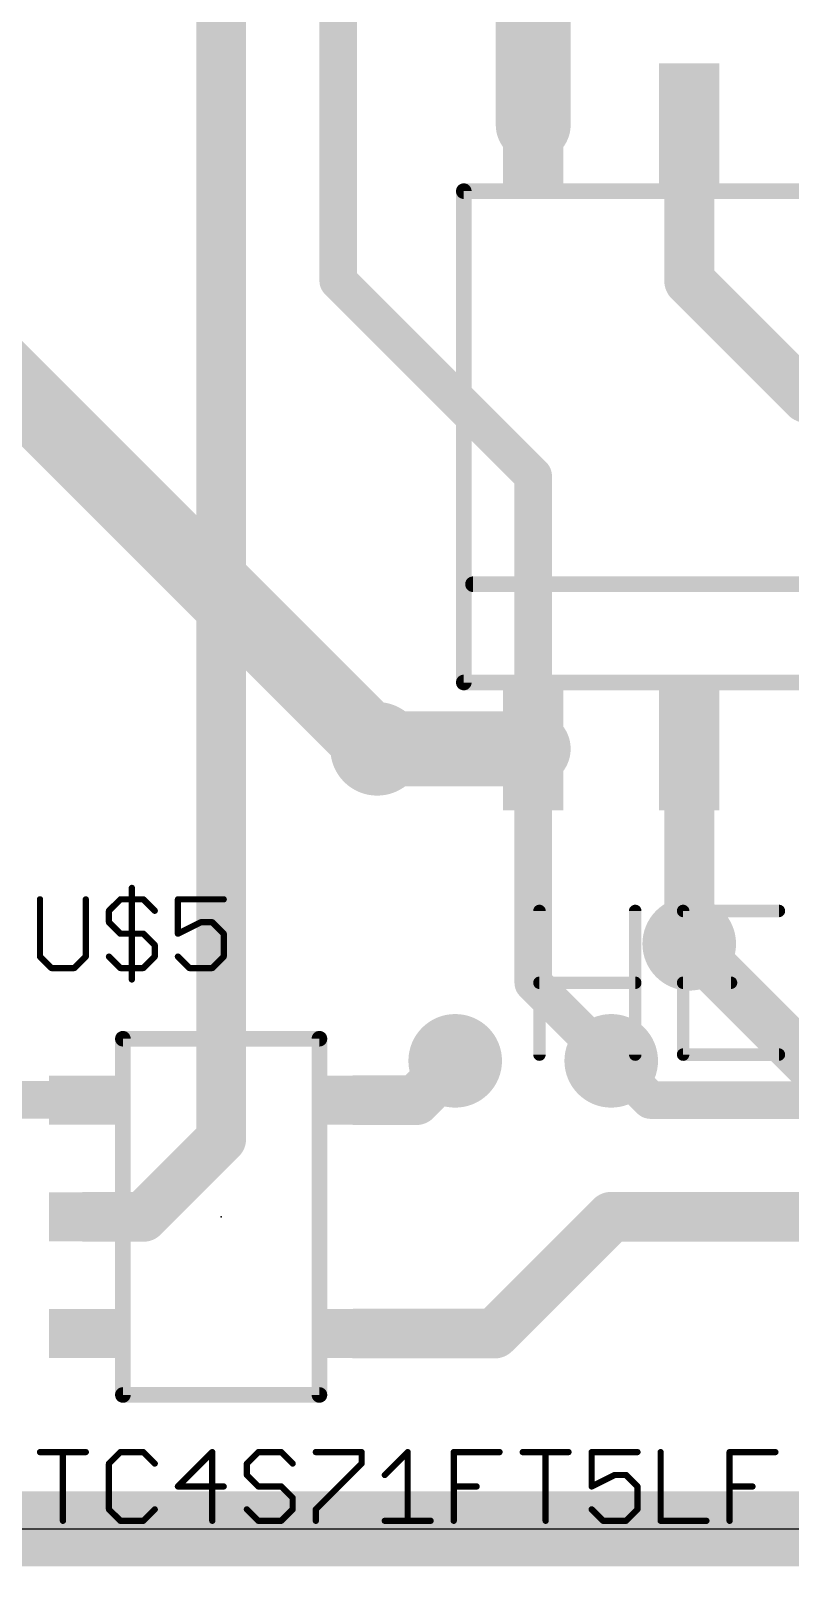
# Model space of a CAD drawing. Extents: x -0.3 to 57.5, y -11.6 to 53.6.
# Drawn here: x 31.47 to 37.65, y -0.3 to 12.2 of the extents above; entities that cross this region are included whole.
import ezdxf

# ---------------------------------------------------------------- set-up
doc = ezdxf.new("R2010")
doc.units = 0
for name, color, linetype in [('1', 14, 'CONTINUOUS'), ('16', 174, 'CONTINUOUS'), ('18', 94, 'CONTINUOUS'), ('20', 178, 'CONTINUOUS'), ('21', 251, 'CONTINUOUS'), ('23', 178, 'CONTINUOUS'), ('25', 251, 'CONTINUOUS'), ('27', 251, 'CONTINUOUS')]:
    doc.layers.add(name, color=color, linetype=linetype)

# ---------------------------------------------------------------- blocks, each defined once
blk = doc.blocks.new('RECT')
blk.add_solid([(-0.5, -0.5), (0.5, -0.5), (-0.5, 0.5), (0.5, 0.5)])
blk = doc.blocks.new('ROUNDV')
at = {"const_width": 0.5}
blk.add_lwpolyline([(0, -0.25, 1), (0, 0.25, 1), (0, -0.25)], format="xyb", dxfattribs=at)

msp = doc.modelspace()

# ---------------------------------------------------------------- linework, layer by layer
at = {"layer": '1'}
for points, const_width in [([(33.02, 3.175), (33.02, 13.97)], 0.4064), ([(35.56, 11.43), (35.56, 12.7)], 0.6096), ([(36.83, 10.16), (36.83, 11.43)], 0.4064), ([(37.7825, 9.2075), (36.83, 10.16)], 0.4064), ([(39.0525, 9.2075), (37.7825, 9.2075)], 0.4064), ([(34.29, 6.35), (35.56, 6.35)], 0.6096), ([(36.83, 6.35), (36.83, 4.7625)], 0.4064), ([(34.605, 3.49), (34.925, 3.81)], 0.4064), ([(36.195, 3.81), (36.515, 3.49)], 0.3048), ([(30.7975, 3.4925), (31.9175, 3.4925)], 0.3048), ([(31.9175, 3.4925), (31.92, 3.49)], 0.3048), ([(34.12, 3.49), (34.605, 3.49)], 0.4064), ([(36.515, 3.49), (38.27, 3.49)], 0.3048), ([(32.385, 2.54), (33.02, 3.175)], 0.4064), ([(31.92, 2.54), (32.385, 2.54)], 0.4064), ([(35.245, 1.59), (36.195, 2.54)], 0.4064), ([(36.195, 2.54), (38.27, 2.54)], 0.4064), ([(34.12, 1.59), (35.245, 1.59)], 0.4064), ([(0, 0), (57.15, 0)], 0.4064)]:
    msp.add_lwpolyline(points, dxfattribs=dict(at, const_width=const_width))
for points, const_width in [([(36.9316, 11.43, 1), (36.7284, 11.43)], 0.2032), ([(35.4076, 11.43, 1), (35.7124, 11.43)], 0.3048), ([(36.7284, 10.16, 1), (36.9316, 10.16)], 0.2032), ([(36.9018, 10.2318, 1), (36.7582, 10.0882)], 0.2032), ([(37.7825, 9.3091, 1), (37.7825, 9.1059)], 0.2032), ([(37.7107, 9.1357, 1), (37.8543, 9.2793)], 0.2032), ([(34.29, 6.5024, 1), (34.29, 6.1976)], 0.3048), ([(35.56, 6.1976, 1), (35.56, 6.5024)], 0.3048), ([(36.9316, 6.35, 1), (36.7284, 6.35)], 0.2032), ([(36.7284, 4.7625, 1), (36.9316, 4.7625)], 0.2032), ([(34.9968, 3.7382, 1), (34.8532, 3.8818)], 0.2032), ([(36.2489, 3.8639, 1), (36.1411, 3.7561)], 0.1524), ([(31.9714, 3.5464, 1), (31.8636, 3.4386)], 0.1524), ([(31.9175, 3.4163, 1), (31.9175, 3.5687)], 0.1524), ([(34.12, 3.5916, 1), (34.12, 3.3884)], 0.2032), ([(34.5332, 3.5618, 1), (34.6768, 3.4182)], 0.2032), ([(34.605, 3.3884, 1), (34.605, 3.5916)], 0.2032), ([(36.515, 3.5662, 1), (36.515, 3.4138)], 0.1524), ([(31.8661, 3.4361, 1), (31.9739, 3.5439)], 0.1524), ([(36.4611, 3.4361, 1), (36.5689, 3.5439)], 0.1524), ([(33.0918, 3.1032, 1), (32.9482, 3.2468)], 0.2032), ([(32.9184, 3.175, 1), (33.1216, 3.175)], 0.2032), ([(31.92, 2.6416, 1), (31.92, 2.4384)], 0.2032), ([(32.3132, 2.6118, 1), (32.4568, 2.4682)], 0.2032), ([(32.385, 2.4384, 1), (32.385, 2.6416)], 0.2032), ([(36.195, 2.6416, 1), (36.195, 2.4384)], 0.2032), ([(36.2668, 2.4682, 1), (36.1232, 2.6118)], 0.2032), ([(34.12, 1.6916, 1), (34.12, 1.4884)], 0.2032), ([(35.1732, 1.6618, 1), (35.3168, 1.5182)], 0.2032), ([(35.245, 1.4884, 1), (35.245, 1.6916)], 0.2032)]:
    msp.add_lwpolyline(points, format="xyb", dxfattribs=dict(at, const_width=const_width))
at = {"layer": '16'}
for points, const_width in [([(33.9725, 20.955), (33.9725, 10.16)], 0.3048), ([(35.56, 8.5725), (33.9725, 10.16)], 0.3048), ([(31.115, 9.525), (34.29, 6.35)], 0.6096), ([(35.56, 4.445), (35.56, 8.5725)], 0.3048), ([(36.83, 4.7625), (40.005, 1.5875)], 0.4064), ([(36.195, 3.81), (35.56, 4.445)], 0.3048), ([(57.15, 0), (0, 0)], 0.6096)]:
    msp.add_lwpolyline(points, dxfattribs=dict(at, const_width=const_width))
for points, const_width in [([(34.0264, 10.2139, 1), (33.9186, 10.1061)], 0.1524), ([(33.8963, 10.16, 1), (34.0487, 10.16)], 0.1524), ([(35.6362, 8.5725, 1), (35.4838, 8.5725)], 0.1524), ([(35.5061, 8.5186, 1), (35.6139, 8.6264)], 0.1524), ([(34.1822, 6.2422, 1), (34.3978, 6.4578)], 0.3048), ([(36.9018, 4.8343, 1), (36.7582, 4.6907)], 0.2032), ([(35.6139, 4.4989, 1), (35.5061, 4.3911)], 0.1524), ([(35.4838, 4.445, 1), (35.6362, 4.445)], 0.1524), ([(36.1411, 3.7561, 1), (36.2489, 3.8639)], 0.1524)]:
    msp.add_lwpolyline(points, format="xyb", dxfattribs=dict(at, const_width=const_width))
at = {"layer": '20'}
msp.add_line((0, 0), (56.82, 0), dxfattribs=at)
at = {"layer": '21', "const_width": 0.0635}
for points in [[(34.995, 10.9218, 1), (34.995, 10.8582)], [(35.0268, 10.89, 1), (34.9633, 10.89)], [(35.07, 7.7218, 1), (35.07, 7.6583)], [(34.995, 6.9218, 1), (34.995, 6.8583)], [(34.9633, 6.89, 1), (35.0268, 6.89)], [(32.2518, 3.99, 1), (32.1882, 3.99)], [(32.22, 4.0217, 1), (32.22, 3.9583)], [(33.8518, 3.99, 1), (33.7882, 3.99)], [(33.82, 3.9583, 1), (33.82, 4.0217)], [(32.22, 1.1218, 1), (32.22, 1.0583)], [(33.82, 1.0583, 1), (33.82, 1.1218)], [(32.1882, 1.09, 1), (32.2518, 1.09)], [(33.7882, 1.09, 1), (33.8518, 1.09)]]:
    msp.add_lwpolyline(points, format="xyb", dxfattribs=at)
at = {"layer": '21', "const_width": 0.127}
for points in [[(34.995, 10.89), (34.995, 6.89)], [(43.745, 10.89), (34.995, 10.89)], [(35.07, 7.69), (43.77, 7.69)], [(34.995, 6.89), (43.745, 6.89)], [(32.22, 3.99), (32.22, 1.09)], [(33.82, 3.99), (32.22, 3.99)], [(33.82, 1.09), (33.82, 3.99)], [(32.22, 1.09), (33.82, 1.09)]]:
    msp.add_lwpolyline(points, dxfattribs=at)
at = {"layer": '23'}
msp.add_point((33.02, 2.54), dxfattribs=at)
at = {"layer": '25', "const_width": 0.0508}
for points in [[(31.5454, 5.1247), (31.5454, 4.6586)], [(31.9183, 4.6586), (31.9183, 5.1247)], [(32.1067, 5.0315), (32.1999, 5.1247)], [(32.1999, 5.1247), (32.3863, 5.1247)], [(32.2931, 5.2179), (32.2931, 4.4722)], [(32.3863, 5.1247), (32.4796, 5.0315)], [(33.0409, 5.1247), (32.668, 5.1247)], [(32.668, 5.1247), (32.668, 4.845)], [(32.1067, 4.9383), (32.1067, 5.0315)], [(32.1999, 4.845), (32.1067, 4.9383)], [(32.668, 4.845), (32.8544, 4.9383)], [(32.8544, 4.9383), (32.9477, 4.9383)], [(32.9477, 4.9383), (33.0409, 4.845)], [(32.3863, 4.845), (32.1999, 4.845)], [(32.4796, 4.7518), (32.3863, 4.845)], [(32.4796, 4.6586), (32.4796, 4.7518)], [(33.0409, 4.845), (33.0409, 4.6586)], [(31.5454, 4.6586), (31.6386, 4.5654)], [(31.825, 4.5654), (31.9183, 4.6586)], [(32.1067, 4.6586), (32.1999, 4.5654)], [(32.3863, 4.5654), (32.4796, 4.6586)], [(32.7612, 4.5654), (32.668, 4.6586)], [(33.0409, 4.6586), (32.9477, 4.5654)], [(31.6386, 4.5654), (31.825, 4.5654)], [(32.1999, 4.5654), (32.3863, 4.5654)], [(32.9477, 4.5654), (32.7612, 4.5654)]]:
    msp.add_lwpolyline(points, dxfattribs=at)
at = {"layer": '25', "const_width": 0.0254}
for points in [[(31.5581, 5.1247, 1), (31.5327, 5.1247)], [(31.9309, 5.1247, 1), (31.9056, 5.1247)], [(32.1999, 5.1374, 1), (32.1999, 5.112)], [(32.2089, 5.1157, 1), (32.1909, 5.1337)], [(32.3058, 5.2179, 1), (32.2804, 5.2179)], [(32.3953, 5.1337, 1), (32.3774, 5.1157)], [(32.3863, 5.112, 1), (32.3863, 5.1374)], [(32.668, 5.1374, 1), (32.668, 5.112)], [(32.6807, 5.1247, 1), (32.6553, 5.1247)], [(33.0409, 5.112, 1), (33.0409, 5.1374)], [(32.1194, 5.0315, 1), (32.094, 5.0315)], [(32.0977, 5.0404, 1), (32.1157, 5.0225)], [(32.4706, 5.0225, 1), (32.4885, 5.0404)], [(32.1157, 4.9472, 1), (32.0977, 4.9293)], [(32.094, 4.9383, 1), (32.1194, 4.9383)], [(32.8544, 4.9509, 1), (32.8544, 4.9256)], [(32.8601, 4.9269, 1), (32.8488, 4.9496)], [(32.9566, 4.9472, 1), (32.9387, 4.9293)], [(32.9477, 4.9256, 1), (32.9477, 4.9509)], [(32.1999, 4.8577, 1), (32.1999, 4.8323)], [(32.1909, 4.8361, 1), (32.2089, 4.854)], [(32.3953, 4.854, 1), (32.3774, 4.8361)], [(32.3863, 4.8323, 1), (32.3863, 4.8577)], [(32.4923, 4.7518, 1), (32.4669, 4.7518)], [(32.4706, 4.7428, 1), (32.4885, 4.7608)], [(32.6623, 4.8564, 1), (32.6737, 4.8337)], [(32.6553, 4.845, 1), (32.6807, 4.845)], [(33.0536, 4.845, 1), (33.0282, 4.845)], [(33.0319, 4.8361, 1), (33.0498, 4.854)], [(31.5544, 4.6676, 1), (31.5364, 4.6496)], [(31.5327, 4.6586, 1), (31.5581, 4.6586)], [(31.9056, 4.6586, 1), (31.9309, 4.6586)], [(31.9272, 4.6496, 1), (31.9093, 4.6676)], [(32.1157, 4.6676, 1), (32.0977, 4.6496)], [(32.4669, 4.6586, 1), (32.4923, 4.6586)], [(32.4885, 4.6496, 1), (32.4706, 4.6676)], [(32.677, 4.6676, 1), (32.659, 4.6496)], [(33.0282, 4.6586, 1), (33.0536, 4.6586)], [(33.0498, 4.6496, 1), (33.0319, 4.6676)], [(31.6386, 4.5781, 1), (31.6386, 4.5527)], [(31.6296, 4.5564, 1), (31.6476, 4.5744)], [(31.8161, 4.5744, 1), (31.834, 4.5564)], [(31.825, 4.5527, 1), (31.825, 4.5781)], [(32.1999, 4.5781, 1), (32.1999, 4.5527)], [(32.1909, 4.5564, 1), (32.2089, 4.5744)], [(32.3774, 4.5744, 1), (32.3953, 4.5564)], [(32.3863, 4.5527, 1), (32.3863, 4.5781)], [(32.7612, 4.5781, 1), (32.7612, 4.5527)], [(32.7523, 4.5564, 1), (32.7702, 4.5744)], [(32.9387, 4.5744, 1), (32.9566, 4.5564)], [(32.9477, 4.5527, 1), (32.9477, 4.5781)], [(32.2804, 4.4722, 1), (32.3058, 4.4722)]]:
    msp.add_lwpolyline(points, format="xyb", dxfattribs=at)
at = {"layer": '27'}
for points, const_width in [([(35.6108, 3.8608), (35.6108, 5.0302)], 0.1016), ([(36.3904, 5.0302), (36.3904, 3.8608)], 0.1016), ([(37.5598, 5.0302), (36.7802, 5.0302)], 0.1016), ([(36.7802, 5.0302), (36.7802, 3.8608)], 0.1016), ([(35.6108, 4.4455), (36.3904, 4.4455)], 0.1016), ([(36.7802, 4.4455), (37.17, 4.4455)], 0.1016), ([(36.7802, 3.8608), (37.5598, 3.8608)], 0.1016), ([(31.5454, 0.6247), (31.9183, 0.6247)], 0.0508), ([(31.7318, 0.0654), (31.7318, 0.6247)], 0.0508), ([(32.1999, 0.6247), (32.1067, 0.5315)], 0.0508), ([(32.3863, 0.6247), (32.1999, 0.6247)], 0.0508), ([(32.4796, 0.5315), (32.3863, 0.6247)], 0.0508), ([(32.9477, 0.6247), (32.668, 0.345)], 0.0508), ([(32.9477, 0.0654), (32.9477, 0.6247)], 0.0508), ([(33.3225, 0.6247), (33.2293, 0.5315)], 0.0508), ([(33.509, 0.6247), (33.3225, 0.6247)], 0.0508), ([(33.6022, 0.5315), (33.509, 0.6247)], 0.0508), ([(33.7906, 0.6247), (34.1635, 0.6247)], 0.0508), ([(34.1635, 0.6247), (34.1635, 0.5315)], 0.0508), ([(34.3519, 0.4383), (34.5384, 0.6247)], 0.0508), ([(34.5384, 0.6247), (34.5384, 0.0654)], 0.0508), ([(34.9133, 0.0654), (34.9133, 0.6247)], 0.0508), ([(34.9133, 0.6247), (35.2861, 0.6247)], 0.0508), ([(35.4746, 0.6247), (35.8474, 0.6247)], 0.0508), ([(35.661, 0.0654), (35.661, 0.6247)], 0.0508), ([(36.4087, 0.6247), (36.0359, 0.6247)], 0.0508), ([(36.0359, 0.6247), (36.0359, 0.345)], 0.0508), ([(36.5972, 0.6247), (36.5972, 0.0654)], 0.0508), ([(37.1585, 0.0654), (37.1585, 0.6247)], 0.0508), ([(37.1585, 0.6247), (37.5313, 0.6247)], 0.0508), ([(32.1067, 0.5315), (32.1067, 0.1586)], 0.0508), ([(33.2293, 0.5315), (33.2293, 0.4383)], 0.0508), ([(34.1635, 0.5315), (33.7906, 0.1586)], 0.0508), ([(33.2293, 0.4383), (33.3225, 0.345)], 0.0508), ([(36.0359, 0.345), (36.2223, 0.4383)], 0.0508), ([(36.2223, 0.4383), (36.3155, 0.4383)], 0.0508), ([(36.3155, 0.4383), (36.4087, 0.345)], 0.0508), ([(32.668, 0.345), (33.0409, 0.345)], 0.0508), ([(33.3225, 0.345), (33.509, 0.345)], 0.0508), ([(33.509, 0.345), (33.6022, 0.2518)], 0.0508), ([(33.6022, 0.2518), (33.6022, 0.1586)], 0.0508), ([(34.9133, 0.345), (35.0997, 0.345)], 0.0508), ([(36.4087, 0.345), (36.4087, 0.1586)], 0.0508), ([(37.1585, 0.345), (37.3449, 0.345)], 0.0508), ([(32.1067, 0.1586), (32.1999, 0.0654)], 0.0508), ([(32.3863, 0.0654), (32.4796, 0.1586)], 0.0508), ([(33.3225, 0.0654), (33.2293, 0.1586)], 0.0508), ([(33.6022, 0.1586), (33.509, 0.0654)], 0.0508), ([(33.7906, 0.1586), (33.7906, 0.0654)], 0.0508), ([(36.1291, 0.0654), (36.0359, 0.1586)], 0.0508), ([(36.4087, 0.1586), (36.3155, 0.0654)], 0.0508), ([(32.1999, 0.0654), (32.3863, 0.0654)], 0.0508), ([(33.509, 0.0654), (33.3225, 0.0654)], 0.0508), ([(34.3519, 0.0654), (34.7248, 0.0654)], 0.0508), ([(36.3155, 0.0654), (36.1291, 0.0654)], 0.0508), ([(36.5972, 0.0654), (36.97, 0.0654)], 0.0508)]:
    msp.add_lwpolyline(points, dxfattribs=dict(at, const_width=const_width))
for points, const_width in [([(35.6362, 5.0302, 1), (35.5854, 5.0302)], 0.0508), ([(36.4158, 5.0302, 1), (36.365, 5.0302)], 0.0508), ([(36.7802, 5.0556, 1), (36.7802, 5.0048)], 0.0508), ([(36.8056, 5.0302, 1), (36.7548, 5.0302)], 0.0508), ([(37.5598, 5.0048, 1), (37.5598, 5.0556)], 0.0508), ([(35.6108, 4.4709, 1), (35.6108, 4.4201)], 0.0508), ([(36.3904, 4.4201, 1), (36.3904, 4.4709)], 0.0508), ([(36.7802, 4.4709, 1), (36.7802, 4.4201)], 0.0508), ([(37.17, 4.4201, 1), (37.17, 4.4709)], 0.0508), ([(35.5854, 3.8608, 1), (35.6362, 3.8608)], 0.0508), ([(36.365, 3.8608, 1), (36.4158, 3.8608)], 0.0508), ([(36.7802, 3.8862, 1), (36.7802, 3.8354)], 0.0508), ([(36.7548, 3.8608, 1), (36.8056, 3.8608)], 0.0508), ([(37.5598, 3.8354, 1), (37.5598, 3.8862)], 0.0508), ([(31.5454, 0.6374, 1), (31.5454, 0.612)], 0.0254), ([(31.7445, 0.6247, 1), (31.7191, 0.6247)], 0.0254), ([(31.9183, 0.612, 1), (31.9183, 0.6374)], 0.0254), ([(32.1999, 0.6374, 1), (32.1999, 0.612)], 0.0254), ([(32.2089, 0.6157, 1), (32.1909, 0.6337)], 0.0254), ([(32.3953, 0.6337, 1), (32.3774, 0.6157)], 0.0254), ([(32.3863, 0.612, 1), (32.3863, 0.6374)], 0.0254), ([(32.9604, 0.6247, 1), (32.935, 0.6247)], 0.0254), ([(32.9566, 0.6157, 1), (32.9387, 0.6337)], 0.0254), ([(33.3225, 0.6374, 1), (33.3225, 0.612)], 0.0254), ([(33.3315, 0.6157, 1), (33.3136, 0.6337)], 0.0254), ([(33.5179, 0.6337, 1), (33.5, 0.6157)], 0.0254), ([(33.509, 0.612, 1), (33.509, 0.6374)], 0.0254), ([(33.7906, 0.6374, 1), (33.7906, 0.612)], 0.0254), ([(34.1762, 0.6247, 1), (34.1508, 0.6247)], 0.0254), ([(34.1635, 0.612, 1), (34.1635, 0.6374)], 0.0254), ([(34.5511, 0.6247, 1), (34.5257, 0.6247)], 0.0254), ([(34.5474, 0.6157, 1), (34.5294, 0.6337)], 0.0254), ([(34.926, 0.6247, 1), (34.9006, 0.6247)], 0.0254), ([(34.9133, 0.6374, 1), (34.9133, 0.612)], 0.0254), ([(35.2861, 0.612, 1), (35.2861, 0.6374)], 0.0254), ([(35.4746, 0.6374, 1), (35.4746, 0.612)], 0.0254), ([(35.6737, 0.6247, 1), (35.6483, 0.6247)], 0.0254), ([(35.8474, 0.612, 1), (35.8474, 0.6374)], 0.0254), ([(36.0359, 0.6374, 1), (36.0359, 0.612)], 0.0254), ([(36.0486, 0.6247, 1), (36.0232, 0.6247)], 0.0254), ([(36.4087, 0.612, 1), (36.4087, 0.6374)], 0.0254), ([(36.6099, 0.6247, 1), (36.5845, 0.6247)], 0.0254), ([(37.1712, 0.6247, 1), (37.1458, 0.6247)], 0.0254), ([(37.1585, 0.6374, 1), (37.1585, 0.612)], 0.0254), ([(37.5313, 0.612, 1), (37.5313, 0.6374)], 0.0254), ([(32.1194, 0.5315, 1), (32.094, 0.5315)], 0.0254), ([(32.0977, 0.5404, 1), (32.1157, 0.5225)], 0.0254), ([(32.4706, 0.5225, 1), (32.4885, 0.5404)], 0.0254), ([(33.242, 0.5315, 1), (33.2166, 0.5315)], 0.0254), ([(33.2203, 0.5404, 1), (33.2383, 0.5225)], 0.0254), ([(33.5932, 0.5225, 1), (33.6112, 0.5404)], 0.0254), ([(34.1508, 0.5315, 1), (34.1762, 0.5315)], 0.0254), ([(34.1725, 0.5225, 1), (34.1545, 0.5404)], 0.0254), ([(33.2383, 0.4472, 1), (33.2203, 0.4293)], 0.0254), ([(33.2166, 0.4383, 1), (33.242, 0.4383)], 0.0254), ([(34.343, 0.4472, 1), (34.3609, 0.4293)], 0.0254), ([(36.2223, 0.451, 1), (36.2223, 0.4256)], 0.0254), ([(36.228, 0.4269, 1), (36.2166, 0.4496)], 0.0254), ([(36.3245, 0.4472, 1), (36.3065, 0.4293)], 0.0254), ([(36.3155, 0.4256, 1), (36.3155, 0.451)], 0.0254), ([(32.668, 0.3577, 1), (32.668, 0.3323)], 0.0254), ([(32.659, 0.354, 1), (32.677, 0.3361)], 0.0254), ([(33.0409, 0.3323, 1), (33.0409, 0.3577)], 0.0254), ([(33.3225, 0.3577, 1), (33.3225, 0.3323)], 0.0254), ([(33.3136, 0.3361, 1), (33.3315, 0.354)], 0.0254), ([(33.5179, 0.354, 1), (33.5, 0.3361)], 0.0254), ([(33.509, 0.3323, 1), (33.509, 0.3577)], 0.0254), ([(33.6149, 0.2518, 1), (33.5895, 0.2518)], 0.0254), ([(33.5932, 0.2428, 1), (33.6112, 0.2608)], 0.0254), ([(34.9133, 0.3577, 1), (34.9133, 0.3323)], 0.0254), ([(35.0997, 0.3323, 1), (35.0997, 0.3577)], 0.0254), ([(36.0302, 0.3564, 1), (36.0416, 0.3337)], 0.0254), ([(36.0232, 0.345, 1), (36.0486, 0.345)], 0.0254), ([(36.4214, 0.345, 1), (36.396, 0.345)], 0.0254), ([(36.3997, 0.3361, 1), (36.4177, 0.354)], 0.0254), ([(37.1585, 0.3577, 1), (37.1585, 0.3323)], 0.0254), ([(37.3449, 0.3323, 1), (37.3449, 0.3577)], 0.0254), ([(32.1157, 0.1676, 1), (32.0977, 0.1496)], 0.0254), ([(32.094, 0.1586, 1), (32.1194, 0.1586)], 0.0254), ([(32.4885, 0.1496, 1), (32.4706, 0.1676)], 0.0254), ([(33.2383, 0.1676, 1), (33.2203, 0.1496)], 0.0254), ([(33.5895, 0.1586, 1), (33.6149, 0.1586)], 0.0254), ([(33.6112, 0.1496, 1), (33.5932, 0.1676)], 0.0254), ([(33.8033, 0.1586, 1), (33.7779, 0.1586)], 0.0254), ([(33.7817, 0.1676, 1), (33.7996, 0.1496)], 0.0254), ([(36.0449, 0.1676, 1), (36.0269, 0.1496)], 0.0254), ([(36.396, 0.1586, 1), (36.4214, 0.1586)], 0.0254), ([(36.4177, 0.1496, 1), (36.3997, 0.1676)], 0.0254), ([(31.7191, 0.0654, 1), (31.7445, 0.0654)], 0.0254), ([(32.1999, 0.0781, 1), (32.1999, 0.0527)], 0.0254), ([(32.1909, 0.0564, 1), (32.2089, 0.0744)], 0.0254), ([(32.3774, 0.0744, 1), (32.3953, 0.0564)], 0.0254), ([(32.3863, 0.0527, 1), (32.3863, 0.0781)], 0.0254), ([(32.935, 0.0654, 1), (32.9604, 0.0654)], 0.0254), ([(33.3225, 0.0781, 1), (33.3225, 0.0527)], 0.0254), ([(33.3136, 0.0564, 1), (33.3315, 0.0744)], 0.0254), ([(33.5, 0.0744, 1), (33.5179, 0.0564)], 0.0254), ([(33.509, 0.0527, 1), (33.509, 0.0781)], 0.0254), ([(33.7779, 0.0654, 1), (33.8033, 0.0654)], 0.0254), ([(34.3519, 0.0781, 1), (34.3519, 0.0527)], 0.0254), ([(34.5257, 0.0654, 1), (34.5511, 0.0654)], 0.0254), ([(34.7248, 0.0527, 1), (34.7248, 0.0781)], 0.0254), ([(34.9006, 0.0654, 1), (34.926, 0.0654)], 0.0254), ([(35.6483, 0.0654, 1), (35.6737, 0.0654)], 0.0254), ([(36.1291, 0.0781, 1), (36.1291, 0.0527)], 0.0254), ([(36.1201, 0.0564, 1), (36.1381, 0.0744)], 0.0254), ([(36.3065, 0.0744, 1), (36.3245, 0.0564)], 0.0254), ([(36.3155, 0.0527, 1), (36.3155, 0.0781)], 0.0254), ([(36.5972, 0.0781, 1), (36.5972, 0.0527)], 0.0254), ([(36.5845, 0.0654, 1), (36.6099, 0.0654)], 0.0254), ([(36.97, 0.0527, 1), (36.97, 0.0781)], 0.0254), ([(37.1458, 0.0654, 1), (37.1712, 0.0654)], 0.0254)]:
    msp.add_lwpolyline(points, format="xyb", dxfattribs=dict(at, const_width=const_width))

# ---------------------------------------------------------------- block references
at = {"layer": '1', "xscale": 0.49}
for p in [(35.56, 11.43), (36.83, 11.43), (35.56, 6.35), (36.83, 6.35)]:
    msp.add_blockref('RECT', p, dxfattribs=at)
at = {"layer": '1', "xscale": 0.6, "yscale": 0.4}
for p in [(31.92, 3.49), (34.12, 3.49), (31.92, 2.54), (31.92, 1.59), (34.12, 1.59)]:
    msp.add_blockref('RECT', p, dxfattribs=at)
at = {"layer": '18', "xscale": 0.762, "yscale": 0.762}
for p in [(34.29, 6.35), (34.29, 6.35), (36.83, 4.7625), (36.83, 4.7625), (34.925, 3.81), (34.925, 3.81), (36.195, 3.81), (36.195, 3.81)]:
    msp.add_blockref('ROUNDV', p, dxfattribs=at)

doc.saveas('drawing.dxf')
